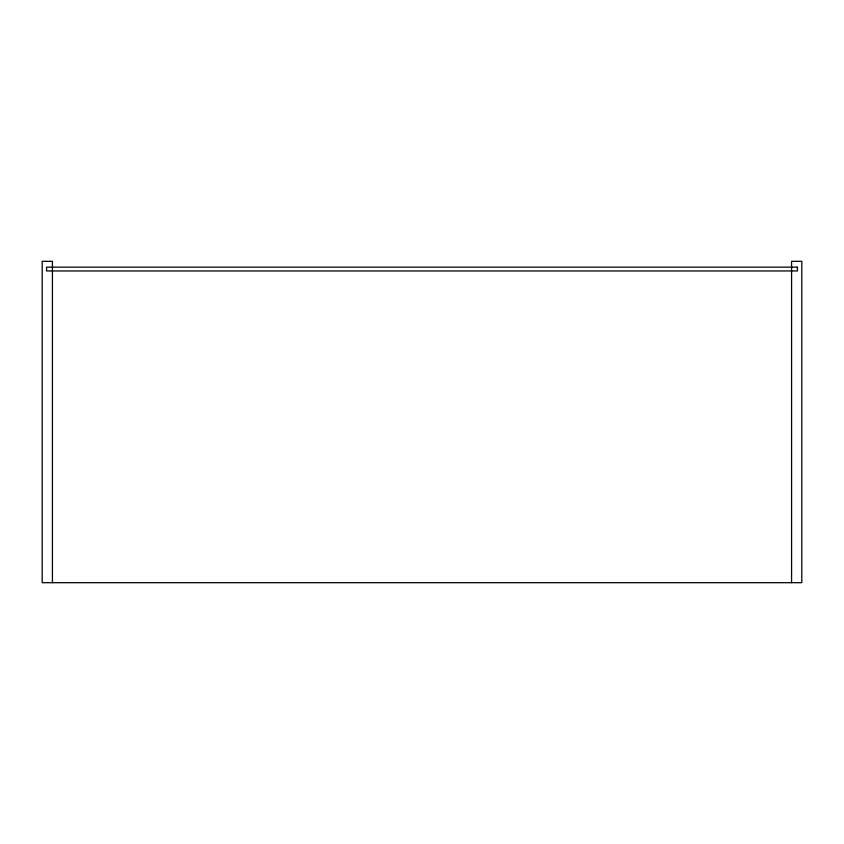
<?xml version="1.0" encoding="UTF-8"?>
<svg xmlns="http://www.w3.org/2000/svg" width="844" height="844" viewBox="0 0 844 844"><rect width="100%" height="100%" fill="white"/><g stroke="black" fill="none" stroke-linecap="round" stroke-linejoin="round"><path stroke-width="1.27" d="M791.577 582.687L791.577 261.313L801.8 261.313L801.8 582.687L42.2 582.687L42.2 261.313L52.423 261.313L52.423 582.687M797.422 267.158L46.578 267.158L46.578 270.956L797.422 270.956L797.422 267.158"/></g></svg>
